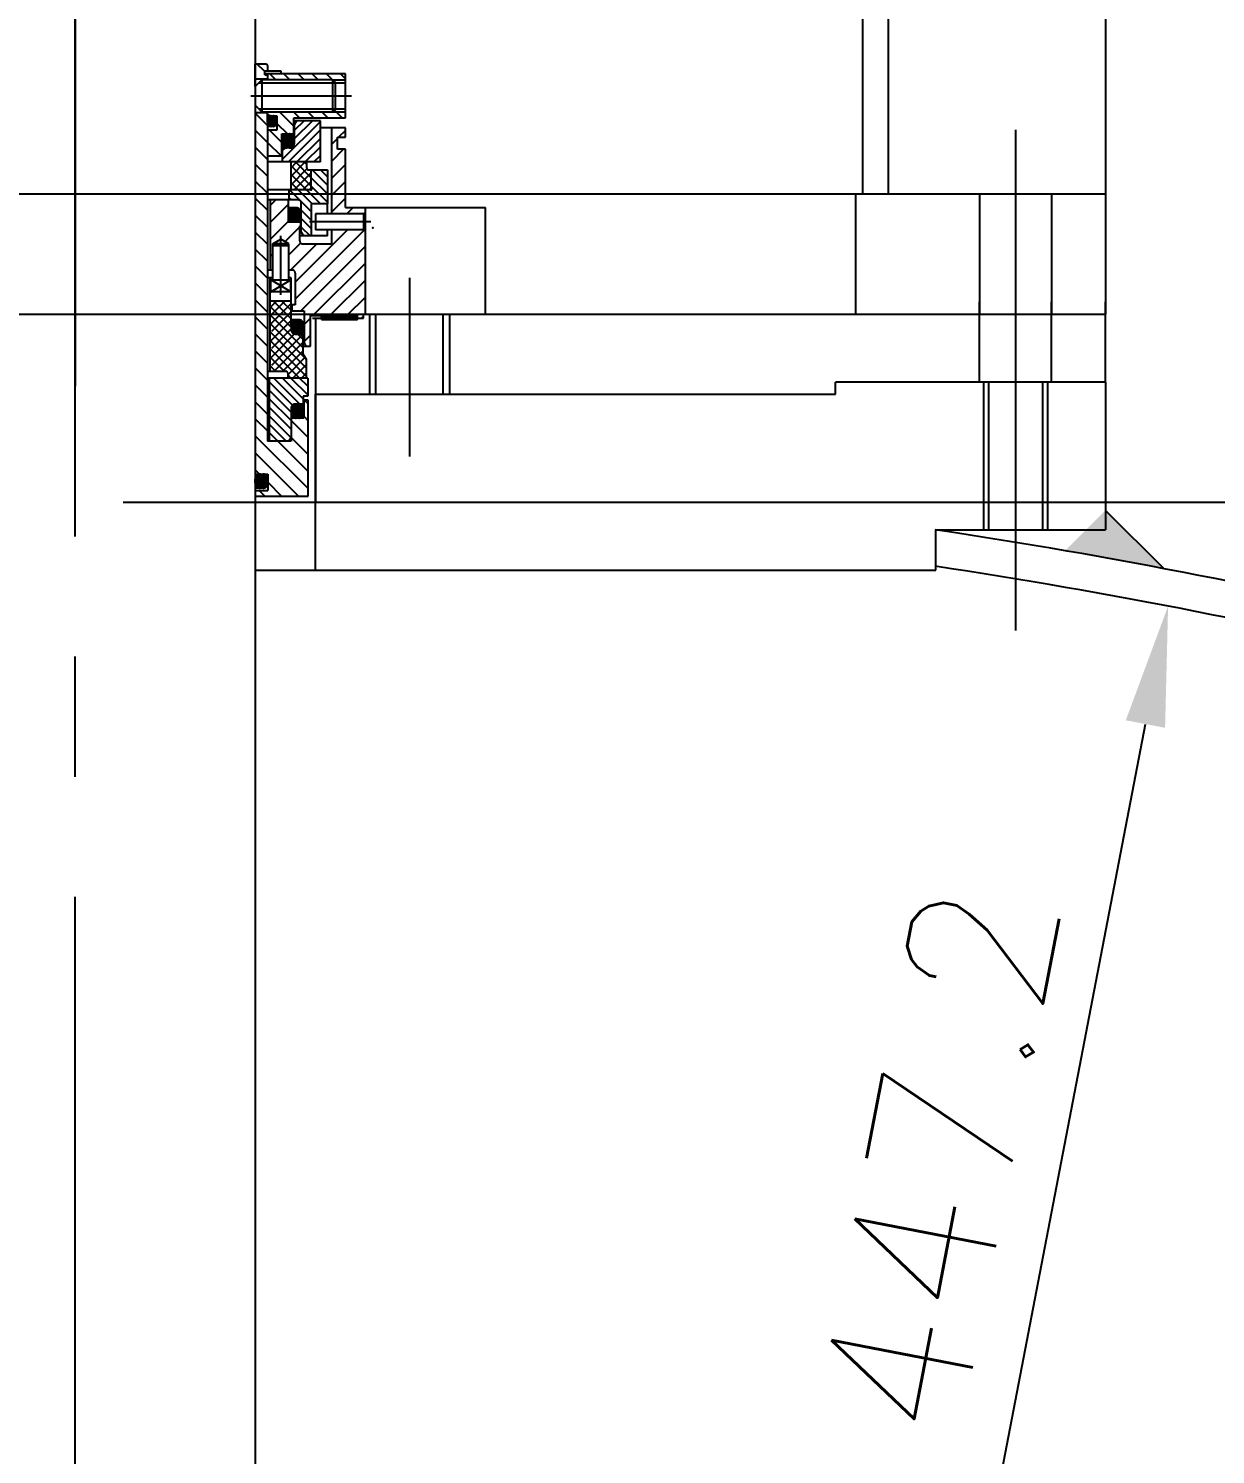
# Model space of a CAD drawing. Extents: x -25020 to 76207, y -43768 to 84651.
# Drawn here: x 2115.8 to 2412.5, y 5179.1 to 5535.5 of the extents above; entities that cross this region are included whole.
import ezdxf

# ---------------------------------------------------------------- set-up
doc = ezdxf.new("R2010")
doc.units = 0
doc.header["$LTSCALE"] = 120
doc.header["$MEASUREMENT"] = 0
doc.linetypes.add('CENTER', pattern=[2, 1.25, -0.25, 0.25, -0.25])
doc.linetypes.add('HIDDEN', pattern=[0.375, 0.25, -0.125])
doc.layers.get('0').update_dxf_attribs({"linetype": 'CONTINUOUS'})
for name, color, linetype in [('1', 1, 'CENTER'), ('2', 2, 'HIDDEN'), ('L1', 1, 'CENTER'), ('L10', 1, 'CONTINUOUS'), ('L3', 3, 'CONTINUOUS'), ('치수선', 4, 'CONTINUOUS')]:
    doc.layers.add(name, color=color, linetype=linetype)
doc.styles.get("Standard").update_dxf_attribs({"font": 'romans.shx'})

msp = doc.modelspace()

# ---------------------------------------------------------------- hatches: boundary and pattern name
at = {"layer": 'L3', "linetype": 'Continuous', "lineweight": -2}
msp.add_hatch(color=256, dxfattribs=at).paths.add_polyline_path([(2384.97, 5415.03), (2399.52, 5400.48, 0.004297), (2374.89, 5404.94)])

# ---------------------------------------------------------------- linework, layer by layer
at = {"linetype": 'Continuous', "lineweight": -2}
for p, q in [((2330.67, 6236.11), (2330.67, 5494.11)), ((2384.97, 6236.11), (2384.97, 5464.11)), ((1869.97, 5494.11), (2384.97, 5494.11)), ((2384.97, 5447.11), (2384.97, 5467.11)), ((1869.97, 5464.11), (2384.97, 5464.11)), ((2342.57, 5410.14), (2384.97, 5410.14))]:
    msp.add_line(p, q, dxfattribs=at)
at = {"lineweight": -2}
for p, q in [((2172.47, 5710.11), (2172.47, 4532.42)), ((2384.97, 5447.11), (2317.47, 5447.11)), ((2384.97, 5447.11), (2384.97, 5410.14)), ((2342.57, 5400.11), (2342.57, 5410.14)), ((2172.47, 5400.11), (2342.57, 5400.11))]:
    msp.add_line(p, q, dxfattribs=at)
at = {"lineweight": -2, "ltscale": 7}
for p, q in [((2317.47, 5444.11), (2317.47, 5447.11)), ((2187.47, 5444.11), (2317.47, 5444.11)), ((2187.47, 5400.11), (2187.47, 5444.11))]:
    msp.add_line(p, q, dxfattribs=at)
at = {"linetype": 'Continuous', "lineweight": -2}
for radius, start, end in [(1456.2, 76.24814, 81.51363), (1447.2, 76.22489, 81.46046)]:
    msp.add_arc((2127.47, 3969.92), radius, start, end, dxfattribs=at)
at = {"layer": '1', "linetype": 'Continuous', "lineweight": -2}
for p, q in [((2127.47, 6283.11), (2127.47, 5446.11)), ((2362.47, 5510.11), (2362.47, 5443.11))]:
    msp.add_line(p, q, dxfattribs=at)
at = {"layer": '1', "linetype": 'CENTER', "lineweight": -2, "ltscale": 0.5}
msp.add_line((2362.47, 5451.11), (2362.47, 5385), dxfattribs=at)
at = {"layer": '2', "linetype": 'Continuous', "lineweight": -2}
for p, q in [((2324.27, 6236.11), (2324.27, 5494.11)), ((2322.47, 5494.11), (2322.47, 5464.11)), ((2353.47, 5494.11), (2353.47, 5464.11)), ((2371.47, 5494.11), (2371.47, 5464.11))]:
    msp.add_line(p, q, dxfattribs=at)
at = {"layer": 'L1', "lineweight": -2}
for p, q in [((2127.47, 1088.48), (2127.47, 6869.44)), ((2172.47, 5526.61), (2175.23, 5526.61)), ((2172.47, 5520.96), (2172.47, 5526.61)), ((2174.82, 5524.67), (2172.88, 5526.61)), ((2174.82, 5523.91), (2174.82, 5524.91)), ((2174.82, 5524.91), (2178.82, 5524.91)), ((2194.97, 5524.11), (2174.82, 5524.11)), ((2174.82, 5523.91), (2175.52, 5523.91)), ((2175.23, 5526.61), (2175.52, 5526.11)), ((2175.52, 5526.11), (2175.52, 5524.91)), ((2175.52, 5524.11), (2175.52, 5522.61)), ((2176.08, 5524.11), (2177.58, 5522.61)), ((2178.82, 5524.91), (2178.82, 5524.11)), ((2179.62, 5524.11), (2181.12, 5522.61)), ((2183.16, 5524.11), (2184.66, 5522.61)), ((2186.69, 5524.11), (2188.19, 5522.61)), ((2190.23, 5524.11), (2191.73, 5522.61)), ((2194.97, 5522.91), (2193.76, 5524.11)), ((2194.97, 5513.11), (2194.97, 5524.11)), ((2172.47, 5522.78), (2172.48, 5522.76)), ((2175.52, 5522.76), (2172.47, 5522.76)), ((2174.12, 5522.61), (2172.47, 5520.96)), ((2172.47, 5520.96), (2172.47, 5424.11)), ((2192.47, 5521.81), (2173.32, 5521.81)), ((2191.79, 5522.61), (2174.12, 5522.61)), ((2174.12, 5522.61), (2174.12, 5514.61)), ((2192.47, 5521.93), (2191.79, 5522.61)), ((2191.79, 5522.61), (2191.79, 5514.61)), ((2191.79, 5522.61), (2194.97, 5522.61)), ((2192.47, 5515.29), (2192.47, 5521.93)), ((2192.47, 5521.87), (2192.53, 5521.81)), ((2194.97, 5521.81), (2192.47, 5521.81)), ((2171.32, 5518.61), (2196.49, 5518.61)), ((2172.47, 5516.26), (2174.12, 5514.61)), ((2172.47, 5514.46), (2175.52, 5514.46)), ((2175.52, 5511.24), (2172.47, 5514.29)), ((2192.47, 5515.29), (2173.44, 5515.29)), ((2174.12, 5514.61), (2191.79, 5514.61)), ((2175.52, 5511.93), (2175.52, 5514.61)), ((2175.52, 5514.07), (2175.98, 5513.61)), ((2175.52, 5513.61), (2177.87, 5513.61)), ((2175.52, 5512.66), (2177.16, 5511.02)), ((2177.26, 5511.06), (2175.53, 5512.79)), ((2175.55, 5512.91), (2177.36, 5511.1)), ((2177.45, 5511.15), (2175.58, 5513.02)), ((2175.63, 5513.11), (2177.53, 5511.21)), ((2177.6, 5511.28), (2175.68, 5513.2)), ((2175.74, 5513.28), (2177.67, 5511.36)), ((2177.73, 5511.44), (2175.81, 5513.35)), ((2175.89, 5513.42), (2177.78, 5511.53)), ((2177.82, 5511.63), (2175.97, 5513.48)), ((2176.07, 5513.53), (2177.85, 5511.74)), ((2177.87, 5511.87), (2176.17, 5513.57)), ((2176.28, 5513.6), (2177.87, 5512.01)), ((2177.87, 5512.15), (2176.4, 5513.61)), ((2176.54, 5513.61), (2177.87, 5512.29)), ((2177.87, 5512.43), (2176.69, 5513.61)), ((2176.83, 5513.61), (2177.87, 5512.57)), ((2177.87, 5512.71), (2176.97, 5513.61)), ((2177.13, 5513.59), (2177.85, 5512.88)), ((2177.77, 5513.1), (2177.35, 5513.51)), ((2177.87, 5513.61), (2177.87, 5510.01)), ((2178.51, 5514.61), (2182.07, 5511.06)), ((2182.05, 5514.61), (2183.55, 5513.11)), ((2182.07, 5513.11), (2194.97, 5513.11)), ((2182.07, 5509.11), (2182.07, 5513.11)), ((2185.58, 5514.61), (2187.08, 5513.11)), ((2189.12, 5514.61), (2190.62, 5513.11)), ((2191.79, 5514.61), (2192.47, 5515.29)), ((2191.79, 5514.61), (2194.97, 5514.61)), ((2192.22, 5515.05), (2194.16, 5513.11)), ((2192.47, 5515.41), (2194.97, 5515.41)), ((2172.47, 5510.05), (2175.52, 5507)), ((2177.04, 5511), (2175.52, 5512.52)), ((2175.52, 5512.38), (2176.9, 5510.99)), ((2176.76, 5510.99), (2175.52, 5512.23)), ((2175.52, 5512.09), (2176.62, 5510.99)), ((2176.48, 5510.99), (2175.52, 5511.95)), ((2175.52, 5511.93), (2175.52, 5432.31)), ((2176.93, 5510.99), (2175.52, 5510.99)), ((2177.87, 5510.01), (2175.52, 5510.01)), ((2175.53, 5511.8), (2176.32, 5511)), ((2176.14, 5511.05), (2175.58, 5511.61)), ((2176.04, 5510.01), (2179.07, 5506.99)), ((2177.87, 5511.72), (2180.48, 5509.11)), ((2179.07, 5509.11), (2182.07, 5509.11)), ((2179.07, 5507.85), (2179.07, 5509.11)), ((2179.22, 5502.73), (2188.72, 5512.23)), ((2182.22, 5506.95), (2180.08, 5509.09)), ((2180.2, 5509.11), (2182.22, 5507.09)), ((2182.22, 5507.23), (2180.34, 5509.11)), ((2180.48, 5509.11), (2182.22, 5507.37)), ((2182.22, 5507.51), (2180.62, 5509.11)), ((2188.72, 5510.1), (2180.73, 5502.11)), ((2180.76, 5509.11), (2182.22, 5507.66)), ((2182.22, 5507.8), (2180.9, 5509.11)), ((2181.05, 5509.11), (2182.21, 5507.94)), ((2182.19, 5508.11), (2181.21, 5509.09)), ((2188.72, 5512.41), (2182.07, 5512.41)), ((2182.22, 5511.41), (2182.07, 5511.41)), ((2184.66, 5512.41), (2182.22, 5509.97)), ((2182.8, 5512.41), (2182.22, 5511.41)), ((2186.79, 5512.41), (2182.22, 5507.85)), ((2182.22, 5511.41), (2182.22, 5507.85)), ((2188.72, 5502.11), (2188.72, 5512.41)), ((2194.97, 5510.61), (2188.72, 5510.61)), ((2191.47, 5510.61), (2191.47, 5489.11)), ((2194.97, 5509.99), (2193.29, 5508.31)), ((2194.97, 5508.31), (2194.97, 5510.61)), ((2175.52, 5502.76), (2172.47, 5505.81)), ((2175.52, 5507), (2178.91, 5503.61)), ((2179.07, 5507.97), (2181.36, 5505.68)), ((2179.07, 5503.61), (2179.07, 5507.85)), ((2181.25, 5505.65), (2179.07, 5507.84)), ((2179.07, 5507.69), (2181.14, 5505.63)), ((2181.01, 5505.62), (2179.07, 5507.55)), ((2179.07, 5507.41), (2180.87, 5505.61)), ((2180.73, 5505.61), (2179.07, 5507.27)), ((2179.07, 5507.13), (2180.58, 5505.61)), ((2180.44, 5505.61), (2179.07, 5506.99)), ((2179.07, 5506.84), (2180.3, 5505.61)), ((2181.22, 5505.61), (2179.07, 5505.61)), ((2180.14, 5505.63), (2179.08, 5506.69)), ((2181.47, 5505.72), (2179.09, 5508.09)), ((2179.12, 5508.21), (2181.56, 5505.77)), ((2179.12, 5506.51), (2179.96, 5505.67)), ((2181.65, 5505.82), (2179.16, 5508.31)), ((2179.2, 5508.41), (2181.73, 5505.88)), ((2179.99, 5505.61), (2179.22, 5504.85)), ((2179.22, 5505.61), (2179.22, 5502.11)), ((2179.72, 5505.77), (2179.23, 5506.26)), ((2181.81, 5505.94), (2179.25, 5508.5)), ((2179.31, 5508.59), (2181.88, 5506.01)), ((2181.95, 5506.09), (2179.37, 5508.67)), ((2179.44, 5508.74), (2182.01, 5506.17)), ((2182.06, 5506.26), (2179.51, 5508.81)), ((2179.59, 5508.87), (2182.11, 5506.35)), ((2182.15, 5506.46), (2179.67, 5508.93)), ((2179.76, 5508.98), (2182.18, 5506.56)), ((2182.2, 5506.68), (2179.86, 5509.02)), ((2179.97, 5509.06), (2182.22, 5506.81)), ((2181.41, 5509.03), (2182.13, 5508.31)), ((2181.95, 5508.64), (2181.74, 5508.84)), ((2182.22, 5507.85), (2182.22, 5506.61)), ((2182.85, 5502.11), (2188.72, 5507.98)), ((2188.72, 5505.86), (2184.97, 5502.11)), ((2192.97, 5507.99), (2191.47, 5506.49)), ((2192.97, 5508.31), (2194.97, 5508.31)), ((2192.97, 5505.31), (2192.97, 5508.31)), ((2175.52, 5503.61), (2179.07, 5503.61)), ((2188.72, 5502.11), (2175.52, 5502.11)), ((2181.32, 5500.58), (2182.85, 5502.11)), ((2181.32, 5502.11), (2181.32, 5495.11)), ((2184.97, 5502.11), (2181.32, 5498.46)), ((2182.53, 5502.11), (2186.47, 5498.17)), ((2185.32, 5501.44), (2184.65, 5502.11)), ((2185.32, 5500.61), (2185.32, 5502.11)), ((2187.09, 5502.11), (2188.72, 5503.74)), ((2194.53, 5505.31), (2191.47, 5502.25)), ((2194.97, 5505.31), (2192.97, 5505.31)), ((2194.97, 5490.71), (2194.97, 5505.31)), ((2172.47, 5501.57), (2175.52, 5498.52)), ((2186.47, 5496.05), (2181.32, 5501.2)), ((2181.32, 5496.34), (2185.37, 5500.39)), ((2181.32, 5499.08), (2185.29, 5495.11)), ((2186.47, 5499.37), (2182.21, 5495.11)), ((2185.82, 5500.11), (2190.47, 5500.11)), ((2186.47, 5495.17), (2186.47, 5500.11)), ((2186.65, 5500.11), (2190.47, 5496.29)), ((2190.47, 5498.42), (2188.77, 5500.11)), ((2190.47, 5500.11), (2190.47, 5491.61)), ((2194.97, 5501.5), (2191.47, 5498)), ((2175.52, 5494.27), (2172.47, 5497.32)), ((2186.27, 5495.11), (2175.52, 5495.11)), ((2180.97, 5492.61), (2180.97, 5495.11)), ((2186.47, 5489.69), (2181.04, 5495.11)), ((2183.16, 5495.11), (2181.32, 5496.96)), ((2183.16, 5495.11), (2186.66, 5491.61)), ((2184.33, 5495.11), (2186.47, 5497.25)), ((2188.79, 5491.61), (2185.29, 5495.11)), ((2185.97, 5495.11), (2186.47, 5495.61)), ((2190.47, 5494.17), (2186.47, 5498.17)), ((2186.47, 5496.05), (2190.47, 5492.05)), ((2186.47, 5496), (2186.63, 5495.69)), ((2194.97, 5497.26), (2191.47, 5493.76)), ((2172.47, 5493.08), (2175.52, 5490.03)), ((2183.17, 5492.61), (2175.52, 5492.61)), ((2177.59, 5492.61), (2176.26, 5491.28)), ((2176.26, 5475.11), (2176.26, 5492.61)), ((2180.72, 5491.5), (2176.26, 5487.04)), ((2180.72, 5492.61), (2180.72, 5487.11)), ((2180.97, 5493.07), (2181.42, 5492.61)), ((2183.97, 5484.61), (2183.97, 5491.81)), ((2190.47, 5491.61), (2186.47, 5491.61)), ((2186.47, 5491.61), (2186.47, 5483.61)), ((2190.47, 5489.11), (2190.47, 5491.61)), ((2194.97, 5493.02), (2191.47, 5489.52)), ((2175.52, 5485.79), (2172.47, 5488.84)), ((2182.67, 5490.64), (2180.72, 5490.64)), ((2182.93, 5487.14), (2180.72, 5489.36)), ((2180.72, 5489.21), (2182.81, 5487.12)), ((2182.68, 5487.11), (2180.72, 5489.07)), ((2180.72, 5488.93), (2182.54, 5487.11)), ((2182.4, 5487.11), (2180.72, 5488.79)), ((2180.72, 5488.65), (2182.25, 5487.11)), ((2182.11, 5487.11), (2180.72, 5488.51)), ((2180.72, 5488.36), (2181.97, 5487.12)), ((2180.73, 5489.49), (2183.05, 5487.17)), ((2181.81, 5487.13), (2180.74, 5488.21)), ((2183.15, 5487.21), (2180.75, 5489.61)), ((2180.78, 5489.72), (2183.25, 5487.25)), ((2180.78, 5488.02), (2181.63, 5487.17)), ((2183.34, 5487.3), (2180.81, 5489.83)), ((2180.86, 5489.92), (2183.42, 5487.36)), ((2181.38, 5487.28), (2180.89, 5487.77)), ((2183.51, 5487.42), (2180.91, 5490.02)), ((2180.96, 5490.1), (2183.58, 5487.49)), ((2183.65, 5487.56), (2181.03, 5490.18)), ((2181.09, 5490.26), (2183.71, 5487.64)), ((2183.77, 5487.72), (2181.17, 5490.32)), ((2181.24, 5490.39), (2183.82, 5487.81)), ((2183.87, 5487.91), (2181.33, 5490.44)), ((2181.42, 5490.5), (2183.9, 5488.01)), ((2183.93, 5488.12), (2181.51, 5490.54)), ((2181.62, 5490.58), (2183.96, 5488.24)), ((2183.97, 5488.37), (2181.73, 5490.61)), ((2181.85, 5490.63), (2183.97, 5488.51)), ((2183.97, 5488.65), (2181.98, 5490.64)), ((2182.12, 5490.64), (2183.97, 5488.79)), ((2183.97, 5488.93), (2182.26, 5490.64)), ((2182.4, 5490.64), (2183.97, 5489.08)), ((2183.97, 5489.22), (2182.54, 5490.64)), ((2182.69, 5490.64), (2183.97, 5489.36)), ((2183.96, 5489.51), (2182.84, 5490.63)), ((2183.02, 5490.59), (2183.92, 5489.69)), ((2183.83, 5489.92), (2183.25, 5490.51)), ((2183.97, 5490.07), (2186.47, 5487.57)), ((2183.97, 5487.94), (2186.47, 5485.44)), ((2199.97, 5489.11), (2187.47, 5489.11)), ((2187.47, 5489.11), (2187.47, 5485.11)), ((2194.97, 5490.71), (2229.97, 5490.71)), ((2196.91, 5490.71), (2195.31, 5489.11)), ((2199.47, 5489.11), (2199.47, 5485.11)), ((2199.97, 5489.53), (2199.55, 5489.11)), ((2199.97, 5464.11), (2199.97, 5490.71)), ((2229.97, 5464.11), (2229.97, 5490.71)), ((2172.47, 5484.6), (2175.52, 5481.55)), ((2180.72, 5487.25), (2176.26, 5482.79)), ((2183.57, 5485.86), (2179.87, 5482.16)), ((2180.72, 5487.11), (2183.82, 5487.11)), ((2195.55, 5485.11), (2182.47, 5472.03)), ((2199.79, 5485.11), (2182.47, 5467.79)), ((2183.57, 5482.41), (2183.57, 5486.11)), ((2183.57, 5486.11), (2183.82, 5486.11)), ((2183.97, 5484.61), (2183.57, 5484.61)), ((2183.82, 5486.11), (2183.82, 5487.11)), ((2183.97, 5485.82), (2186.18, 5483.61)), ((2184.55, 5483.61), (2183.97, 5484.61)), ((2201.32, 5487.11), (2186.05, 5487.11)), ((2199.97, 5485.11), (2187.47, 5485.11)), ((2190.47, 5483.61), (2190.47, 5485.11)), ((2191.47, 5485.11), (2191.47, 5481.61)), ((2176.82, 5481.61), (2178.82, 5482.77)), ((2180.82, 5481.61), (2176.82, 5481.61)), ((2176.82, 5472.61), (2176.82, 5481.61)), ((2180.82, 5481.11), (2176.82, 5481.11)), ((2178.82, 5468.9), (2178.82, 5483.64)), ((2180.82, 5481.61), (2178.82, 5482.77)), ((2183.8, 5481.85), (2180.82, 5478.87)), ((2180.82, 5472.61), (2180.82, 5481.61)), ((2187.81, 5481.61), (2181.31, 5475.11)), ((2190.47, 5483.61), (2183.57, 5483.61)), ((2199.97, 5481.05), (2183.83, 5464.91)), ((2184.37, 5481.61), (2191.47, 5481.61)), ((2175.52, 5477.3), (2172.47, 5480.35)), ((2176.82, 5479.11), (2176.26, 5478.55)), ((2172.47, 5476.11), (2175.52, 5473.06)), ((2175.52, 5475.11), (2176.82, 5475.11)), ((2180.82, 5475.11), (2181.67, 5475.11)), ((2182.47, 5474.31), (2182.47, 5466.41)), ((2199.97, 5476.81), (2186.88, 5463.71)), ((2175.52, 5468.82), (2172.47, 5471.87)), ((2176.82, 5473.11), (2175.52, 5473.11)), ((2176.12, 5473.11), (2176.12, 5449.81)), ((2176.32, 5472.61), (2181.32, 5472.61)), ((2176.32, 5469.61), (2181.32, 5472.61)), ((2181.32, 5469.61), (2176.32, 5472.61)), ((2176.32, 5469.61), (2176.32, 5472.61)), ((2181.42, 5473.11), (2180.82, 5473.11)), ((2181.32, 5469.61), (2181.32, 5472.61)), ((2181.42, 5467.41), (2181.42, 5473.11)), ((2199.97, 5472.56), (2191.12, 5463.71)), ((2172.47, 5467.62), (2175.52, 5464.57)), ((2176.12, 5467.41), (2181.42, 5467.41)), ((2181.32, 5469.61), (2176.32, 5469.61)), ((2176.52, 5466.08), (2177.85, 5467.41)), ((2179.97, 5467.41), (2176.52, 5463.96)), ((2176.52, 5461.84), (2181.42, 5466.74)), ((2181.42, 5462.92), (2176.92, 5467.41)), ((2179.04, 5467.41), (2181.42, 5465.04)), ((2181.42, 5467.16), (2181.17, 5467.41)), ((2181.42, 5461.34), (2181.42, 5467.41)), ((2182.47, 5466.41), (2181.42, 5466.41)), ((2181.62, 5466.41), (2181.62, 5464.91)), ((2199.97, 5468.32), (2195.36, 5463.71)), ((2175.52, 5460.33), (2172.47, 5463.38)), ((2176.12, 5466.1), (2181.42, 5460.8)), ((2176.12, 5463.97), (2184.47, 5455.62)), ((2181.42, 5464.62), (2176.52, 5459.72)), ((2181.42, 5464.91), (2184.67, 5464.91)), ((2184.67, 5464.91), (2184.67, 5456.91)), ((2186.27, 5463.11), (2184.67, 5461.51)), ((2186.27, 5463.71), (2197.97, 5463.71)), ((2186.27, 5456.11), (2186.27, 5463.71)), ((2186.77, 5463.11), (2188.97, 5463.11)), ((2188.97, 5463.69), (2189, 5463.71)), ((2189.14, 5463.71), (2188.97, 5463.54)), ((2188.97, 5463.4), (2189.28, 5463.71)), ((2189.42, 5463.71), (2188.97, 5463.26)), ((2188.97, 5463.12), (2189.56, 5463.71)), ((2189.7, 5463.71), (2188.97, 5462.98)), ((2188.97, 5462.84), (2189.85, 5463.71)), ((2188.97, 5462.71), (2188.97, 5463.71)), ((2189.99, 5463.71), (2188.99, 5462.71)), ((2189.13, 5462.71), (2190.13, 5463.71)), ((2190.27, 5463.71), (2189.27, 5462.71)), ((2189.41, 5462.71), (2190.41, 5463.71)), ((2190.55, 5463.71), (2189.55, 5462.71)), ((2189.69, 5462.71), (2190.69, 5463.71)), ((2190.84, 5463.71), (2189.84, 5462.71)), ((2189.98, 5462.71), (2190.98, 5463.71)), ((2191.12, 5463.71), (2190.12, 5462.71)), ((2190.26, 5462.71), (2191.26, 5463.71)), ((2191.4, 5463.71), (2190.4, 5462.71)), ((2190.54, 5462.71), (2191.54, 5463.71)), ((2191.68, 5463.71), (2190.68, 5462.71)), ((2190.83, 5462.71), (2191.83, 5463.71)), ((2191.97, 5463.71), (2190.97, 5462.71)), ((2191.11, 5462.71), (2192.11, 5463.71)), ((2192.25, 5463.71), (2191.25, 5462.71)), ((2191.39, 5462.71), (2192.39, 5463.71)), ((2192.53, 5463.71), (2191.53, 5462.71)), ((2191.67, 5462.71), (2192.67, 5463.71)), ((2192.82, 5463.71), (2191.82, 5462.71)), ((2191.96, 5462.71), (2192.96, 5463.71)), ((2193.1, 5463.71), (2192.1, 5462.71)), ((2192.24, 5462.71), (2193.24, 5463.71)), ((2193.38, 5463.71), (2192.38, 5462.71)), ((2192.52, 5462.71), (2193.52, 5463.71)), ((2193.66, 5463.71), (2192.66, 5462.71)), ((2192.81, 5462.71), (2193.81, 5463.71)), ((2193.95, 5463.71), (2192.95, 5462.71)), ((2193.09, 5462.71), (2194.09, 5463.71)), ((2194.23, 5463.71), (2193.23, 5462.71)), ((2193.37, 5462.71), (2194.37, 5463.71)), ((2194.51, 5463.71), (2193.51, 5462.71)), ((2193.65, 5462.71), (2194.65, 5463.71)), ((2194.8, 5463.71), (2193.8, 5462.71)), ((2193.94, 5462.71), (2194.94, 5463.71)), ((2195.08, 5463.71), (2194.08, 5462.71)), ((2194.22, 5462.71), (2195.22, 5463.71)), ((2195.36, 5463.71), (2194.36, 5462.71)), ((2194.5, 5462.71), (2195.5, 5463.71)), ((2195.64, 5463.71), (2194.64, 5462.71)), ((2194.79, 5462.71), (2195.79, 5463.71)), ((2195.93, 5463.71), (2194.93, 5462.71)), ((2195.07, 5462.71), (2196.07, 5463.71)), ((2196.21, 5463.71), (2195.21, 5462.71)), ((2195.35, 5462.71), (2196.35, 5463.71)), ((2196.49, 5463.71), (2195.49, 5462.71)), ((2195.63, 5462.71), (2196.63, 5463.71)), ((2196.78, 5463.71), (2195.78, 5462.71)), ((2195.92, 5462.71), (2196.92, 5463.71)), ((2197.06, 5463.71), (2196.06, 5462.71)), ((2196.2, 5462.71), (2197.2, 5463.71)), ((2197.34, 5463.71), (2196.34, 5462.71)), ((2196.48, 5462.71), (2197.48, 5463.71)), ((2197.62, 5463.71), (2196.62, 5462.71)), ((2196.77, 5462.71), (2197.77, 5463.71)), ((2197.91, 5463.71), (2196.91, 5462.71)), ((2197.05, 5462.71), (2197.97, 5463.63)), ((2197.97, 5463.49), (2197.19, 5462.71)), ((2197.33, 5462.71), (2197.97, 5463.35)), ((2197.97, 5463.21), (2197.47, 5462.71)), ((2197.61, 5462.71), (2197.97, 5463.07)), ((2197.97, 5462.93), (2197.76, 5462.71)), ((2197.9, 5462.71), (2197.97, 5462.79)), ((2197.97, 5462.71), (2197.97, 5463.71)), ((2197.97, 5463.11), (2199.47, 5463.11)), ((2199, 5463.11), (2199.47, 5463.58)), ((2199.47, 5463.11), (2199.47, 5464.11)), ((2199.47, 5464.11), (2229.97, 5464.11)), ((2176.12, 5461.85), (2185.27, 5452.7)), ((2176.12, 5459.73), (2185.27, 5450.58)), ((2176.52, 5457.6), (2181.42, 5462.5)), ((2181.42, 5460.38), (2176.52, 5455.48)), ((2183.37, 5462.64), (2181.42, 5462.64)), ((2183.64, 5459.14), (2181.42, 5461.36)), ((2181.42, 5461.34), (2181.42, 5460.11)), ((2181.42, 5461.22), (2183.52, 5459.12)), ((2183.38, 5459.11), (2181.42, 5461.08)), ((2181.42, 5460.94), (2183.24, 5459.11)), ((2183.1, 5459.11), (2181.42, 5460.8)), ((2181.42, 5460.65), (2182.96, 5459.11)), ((2182.82, 5459.11), (2181.42, 5460.51)), ((2181.42, 5460.37), (2182.68, 5459.12)), ((2181.43, 5461.49), (2183.75, 5459.17)), ((2182.52, 5459.13), (2181.44, 5460.21)), ((2183.86, 5459.21), (2181.45, 5461.62)), ((2181.48, 5461.73), (2183.95, 5459.25)), ((2181.48, 5460.03), (2182.34, 5459.17)), ((2184.04, 5459.3), (2181.51, 5461.83)), ((2181.56, 5461.93), (2184.13, 5459.36)), ((2182.09, 5459.28), (2181.58, 5459.78)), ((2184.21, 5459.42), (2181.61, 5462.02)), ((2181.67, 5462.1), (2184.28, 5459.49)), ((2184.35, 5459.56), (2181.73, 5462.18)), ((2181.8, 5462.26), (2184.41, 5459.64)), ((2184.47, 5459.72), (2181.87, 5462.33)), ((2181.95, 5462.39), (2184.52, 5459.81)), ((2184.57, 5459.91), (2182.03, 5462.45)), ((2182.12, 5462.5), (2184.61, 5460.01)), ((2184.64, 5460.13), (2182.22, 5462.54)), ((2182.32, 5462.58), (2184.66, 5460.25)), ((2184.67, 5460.38), (2182.43, 5462.61)), ((2182.55, 5462.63), (2184.67, 5460.52)), ((2184.67, 5460.66), (2182.68, 5462.64)), ((2182.82, 5462.64), (2184.67, 5460.8)), ((2184.67, 5460.94), (2182.97, 5462.64)), ((2183.11, 5462.64), (2184.67, 5461.08)), ((2184.67, 5461.22), (2183.25, 5462.64)), ((2183.39, 5462.64), (2184.67, 5461.37)), ((2184.66, 5461.52), (2183.55, 5462.63)), ((2183.72, 5462.59), (2184.62, 5461.7)), ((2184.53, 5461.93), (2183.96, 5462.5)), ((2188.97, 5462.71), (2197.97, 5462.71)), ((2172.47, 5459.14), (2175.52, 5456.09)), ((2176.12, 5457.61), (2185.27, 5448.46)), ((2176.52, 5453.36), (2182.29, 5459.12)), ((2184.4, 5459.11), (2176.52, 5451.24)), ((2177.22, 5449.81), (2184.47, 5457.06)), ((2182.42, 5459.11), (2184.47, 5459.11)), ((2183.1, 5459.11), (2184.47, 5457.75)), ((2184.47, 5454.11), (2184.47, 5459.11)), ((2184.67, 5456.91), (2184.47, 5456.91)), ((2184.47, 5456.11), (2186.27, 5456.11)), ((2184.67, 5457.26), (2186.27, 5458.86)), ((2184.67, 5456.91), (2185.13, 5456.11)), ((2172.47, 5454.9), (2175.52, 5451.85)), ((2176.12, 5455.49), (2183.5, 5448.11)), ((2176.12, 5453.37), (2179.67, 5449.81)), ((2184.47, 5454.94), (2179.34, 5449.81)), ((2180.57, 5448.92), (2184.94, 5453.29)), ((2185.27, 5452.73), (2184.47, 5454.11)), ((2185.27, 5448.11), (2185.27, 5452.73)), ((2172.47, 5450.65), (2175.52, 5447.6)), ((2175.52, 5449.81), (2180.07, 5449.81)), ((2176.12, 5451.25), (2177.55, 5449.81)), ((2180.57, 5449.31), (2180.57, 5448.11)), ((2180.57, 5448.92), (2181.37, 5448.11)), ((2185.27, 5451.5), (2181.88, 5448.11)), ((2184, 5448.11), (2185.27, 5449.38)), ((2172.47, 5446.41), (2175.52, 5443.36)), ((2185.57, 5448.11), (2175.52, 5448.11)), ((2176.02, 5432.31), (2176.02, 5448.11)), ((2181.76, 5441.36), (2176.02, 5447.1)), ((2176.02, 5444.98), (2181.42, 5439.58)), ((2177.13, 5448.11), (2183.63, 5441.61)), ((2184.42, 5442.95), (2179.25, 5448.11)), ((2181.37, 5448.11), (2185.57, 5443.92)), ((2185.57, 5446.04), (2183.5, 5448.11)), ((2185.57, 5448.11), (2185.57, 5443.61)), ((2354.47, 5447.11), (2354.47, 5410.14)), ((2370.47, 5447.11), (2370.47, 5410.14)), ((2172.47, 5442.17), (2175.52, 5439.12)), ((2181.42, 5437.46), (2176.02, 5442.86)), ((2184.48, 5438.92), (2182, 5441.41)), ((2182.08, 5441.46), (2184.52, 5439.03)), ((2184.55, 5439.14), (2182.18, 5441.51)), ((2182.28, 5441.55), (2184.56, 5439.27)), ((2184.57, 5439.4), (2182.39, 5441.58)), ((2184.42, 5441.61), (2182.42, 5441.61)), ((2182.51, 5441.6), (2184.57, 5439.54)), ((2184.57, 5439.69), (2182.64, 5441.61)), ((2182.78, 5441.61), (2184.57, 5439.83)), ((2184.57, 5439.97), (2182.92, 5441.61)), ((2183.07, 5441.61), (2184.57, 5440.11)), ((2184.57, 5440.25), (2183.21, 5441.61)), ((2183.35, 5441.61), (2184.57, 5440.39)), ((2184.55, 5440.55), (2183.51, 5441.6)), ((2183.69, 5441.55), (2184.51, 5440.74)), ((2184.39, 5440.99), (2183.95, 5441.44)), ((2184.42, 5443.61), (2184.42, 5441.61)), ((2185.57, 5443.61), (2184.42, 5443.61)), ((2185.67, 5442.61), (2184.42, 5442.61)), ((2184.57, 5442.61), (2184.57, 5440.35)), ((2185.67, 5441.7), (2184.75, 5442.61)), ((2185.67, 5418.61), (2185.67, 5442.61)), ((2172.47, 5437.93), (2175.52, 5434.88)), ((2176.02, 5440.74), (2181.42, 5435.34)), ((2181.38, 5433.25), (2176.02, 5438.62)), ((2181.42, 5440.61), (2181.42, 5440.35)), ((2181.42, 5440.43), (2183.68, 5438.17)), ((2181.42, 5440.35), (2181.42, 5432.31)), ((2183.57, 5438.14), (2181.42, 5440.29)), ((2181.42, 5440.15), (2183.45, 5438.12)), ((2183.31, 5438.11), (2181.42, 5440.01)), ((2181.42, 5439.87), (2183.17, 5438.11)), ((2183.03, 5438.11), (2181.42, 5439.72)), ((2181.42, 5439.58), (2182.89, 5438.11)), ((2182.75, 5438.11), (2181.42, 5439.44)), ((2181.42, 5439.3), (2182.6, 5438.12)), ((2184.57, 5438.11), (2181.42, 5438.11)), ((2183.78, 5438.21), (2181.44, 5440.56)), ((2182.44, 5438.14), (2181.44, 5439.14)), ((2181.46, 5440.67), (2183.88, 5438.25)), ((2183.97, 5438.3), (2181.49, 5440.78)), ((2181.5, 5438.94), (2182.24, 5438.19)), ((2181.54, 5440.88), (2184.06, 5438.36)), ((2184.13, 5438.42), (2181.58, 5440.97)), ((2181.64, 5441.06), (2184.21, 5438.49)), ((2181.94, 5438.35), (2181.66, 5438.64)), ((2184.28, 5438.57), (2181.7, 5441.14)), ((2181.76, 5441.22), (2184.34, 5438.65)), ((2184.39, 5438.73), (2181.84, 5441.29)), ((2181.91, 5441.35), (2184.44, 5438.82)), ((2184.57, 5440.35), (2184.57, 5438.11)), ((2184.57, 5438.55), (2185.67, 5437.45)), ((2176.02, 5436.5), (2180.2, 5432.31)), ((2178.08, 5432.31), (2176.02, 5434.38)), ((2181.42, 5437.46), (2185.67, 5433.21)), ((2172.47, 5433.68), (2185.67, 5420.48)), ((2181.42, 5432.31), (2175.52, 5432.31)), ((2178.08, 5432.31), (2185.67, 5424.73)), ((2181.42, 5433.31), (2180.84, 5432.31)), ((2181.42, 5433.22), (2185.67, 5428.97)), ((2172.47, 5429.44), (2183.3, 5418.61)), ((2172.47, 5425.2), (2173.55, 5424.11)), ((2172.47, 5424.11), (2175.62, 5424.11)), ((2172.69, 5423.56), (2175.27, 5420.98)), ((2175.34, 5421.05), (2172.75, 5423.65)), ((2172.82, 5423.72), (2175.4, 5421.14)), ((2175.45, 5421.22), (2172.89, 5423.79)), ((2172.97, 5423.85), (2175.5, 5421.32)), ((2175.54, 5421.42), (2173.05, 5423.91)), ((2173.14, 5423.97), (2175.58, 5421.53)), ((2175.6, 5421.64), (2173.23, 5424.01)), ((2173.34, 5424.05), (2175.62, 5421.77)), ((2175.62, 5421.91), (2173.45, 5424.08)), ((2173.57, 5424.1), (2175.62, 5422.05)), ((2175.62, 5422.19), (2173.7, 5424.11)), ((2173.84, 5424.11), (2175.62, 5422.33)), ((2175.62, 5422.47), (2173.98, 5424.11)), ((2174.12, 5424.11), (2175.62, 5422.61)), ((2175.62, 5422.76), (2174.26, 5424.11)), ((2174.4, 5424.11), (2175.62, 5422.9)), ((2175.6, 5423.06), (2174.56, 5424.1)), ((2174.75, 5424.05), (2175.56, 5423.24)), ((2175.44, 5423.5), (2175.01, 5423.93)), ((2175.62, 5424.11), (2175.62, 5420.01)), ((2172.47, 5422.93), (2174.76, 5420.65)), ((2172.47, 5421.84), (2172.47, 5422.85)), ((2174.65, 5420.62), (2172.47, 5422.79)), ((2172.47, 5422.65), (2174.53, 5420.6)), ((2174.4, 5420.59), (2172.47, 5422.51)), ((2172.47, 5422.37), (2174.26, 5420.58)), ((2174.11, 5420.58), (2172.47, 5422.23)), ((2172.47, 5422.09), (2173.97, 5420.58)), ((2173.83, 5420.58), (2172.47, 5421.95)), ((2172.47, 5421.8), (2173.69, 5420.59)), ((2174.36, 5420.58), (2172.47, 5420.58)), ((2174.86, 5420.69), (2172.49, 5423.06)), ((2173.53, 5420.6), (2172.49, 5421.65)), ((2172.51, 5423.18), (2174.95, 5420.73)), ((2172.52, 5418.61), (2172.52, 5420.01)), ((2172.52, 5420.01), (2175.62, 5420.01)), ((2172.53, 5421.46), (2173.35, 5420.64)), ((2175.04, 5420.79), (2172.55, 5423.28)), ((2172.59, 5423.38), (2175.13, 5420.84)), ((2175.2, 5420.91), (2172.64, 5423.48)), ((2173.09, 5420.76), (2172.64, 5421.2)), ((2173.41, 5420.01), (2174.81, 5418.61)), ((2175.62, 5422.05), (2179.05, 5418.61)), ((2172.52, 5418.61), (2185.67, 5418.61))]:
    msp.add_line(p, q, dxfattribs=at)
at = {"layer": 'L1', "lineweight": -2, "ltscale": 7}
msp.add_line((2210.97, 5473.19), (2210.97, 5428.49), dxfattribs=at)
at = {"layer": 'L1', "lineweight": -2}
for centre, radius, start, end in [((2176.46, 5512.67), 0.94, 90, 180), ((2176.93, 5512.67), 0.94, 0, 90), ((2176.46, 5511.93), 0.94, 180, 270), ((2176.93, 5511.93), 0.94, 270, 0), ((2180.33, 5507.85), 1.26, 90, 180), ((2180.96, 5507.85), 1.26, 0, 90), ((2180.33, 5506.87), 1.26, 180, 270), ((2180.96, 5506.87), 1.26, 270, 0), ((2181.22, 5506.61), 1, 270, 0), ((2185.82, 5500.61), 0.5, 180, 270), ((2186.27, 5495.51), 0.4, 270, 26.9976), ((2183.17, 5491.81), 0.8, 0, 90), ((2182.02, 5489.34), 1.3, 90, 180), ((2182.02, 5488.41), 1.3, 180, 270), ((2182.67, 5489.34), 1.3, 0, 90), ((2182.67, 5488.41), 1.3, 270, 0), ((2184.37, 5482.41), 0.8, 180, 270), ((2181.67, 5474.31), 0.8, 0, 90), ((2182.72, 5461.34), 1.3, 90, 180), ((2182.72, 5460.41), 1.3, 180, 270), ((2182.42, 5460.11), 1, 180, 270), ((2183.37, 5461.34), 1.3, 0, 90), ((2183.37, 5460.41), 1.3, 270, 0), ((2180.07, 5449.31), 0.5, 0, 90), ((2182.42, 5440.61), 1, 90, 180), ((2182.68, 5440.35), 1.26, 90, 180.0001), ((2183.31, 5440.35), 1.26, 0, 90), ((2182.68, 5439.37), 1.26, 180, 270), ((2183.31, 5439.37), 1.26, 270, 0), ((2173.73, 5422.85), 1.26, 90, 180), ((2174.36, 5422.85), 1.26, 0, 90), ((2173.73, 5421.84), 1.26, 180, 270), ((2174.36, 5421.84), 1.26, 270, 0)]:
    msp.add_arc(centre, radius, start, end, dxfattribs=at)
msp.add_point((2201.86, 5485.62), dxfattribs=at)
at = {"layer": 'L10', "lineweight": -2, "ltscale": 7}
for p, q in [((2200.97, 5464.11), (2200.97, 5444.11)), ((2220.97, 5464.11), (2220.97, 5444.11))]:
    msp.add_line(p, q, dxfattribs=at)
at = {"layer": 'L3', "lineweight": -2}
for p, q in [((2353.47, 5447.11), (2353.47, 5467.11)), ((2371.47, 5447.11), (2371.47, 5467.11)), ((2355.72, 5447.11), (2355.72, 5410.14)), ((2369.22, 5447.11), (2369.22, 5410.14))]:
    msp.add_line(p, q, dxfattribs=at)
at = {"layer": 'L3', "lineweight": -2, "ltscale": 7}
for p, q in [((2187.47, 5463.11), (2187.47, 5417.11)), ((2202.57, 5444.11), (2202.57, 5464.11)), ((2219.37, 5464.11), (2219.37, 5444.11))]:
    msp.add_line(p, q, dxfattribs=at)
at = {"layer": 'L3', "linetype": 'Continuous', "lineweight": -2}
msp.add_line((2384.97, 5415.03), (2399.52, 5400.48), dxfattribs=at)
at = {"layer": '치수선', "linetype": 'Continuous', "lineweight": -2}
for p, q in [((2139.47, 5417.12), (3487, 5417.12)), ((2139.47, 5417.12), (3495, 5417.12)), ((2139.47, 5417.12), (3379, 5417.12)), ((2139.47, 5417.12), (3379, 5417.12)), ((2344.65, 5099.86), (2394.96, 5361.64))]:
    msp.add_line(p, q, dxfattribs=at)
msp.add_solid([(2390.05, 5362.59), (2399.87, 5360.7), (2400.62, 5391.1)], dxfattribs=at)

# ---------------------------------------------------------------- texts
at = {"layer": '치수선', "linetype": 'Continuous', "lineweight": -2, "insert": (2337.51, 5221.69), "char_height": 36, "attachment_point": 5, "rotation": 79.1204}
msp.add_mtext('\\A1;R1447.2', dxfattribs=at)

doc.saveas('drawing.dxf')
